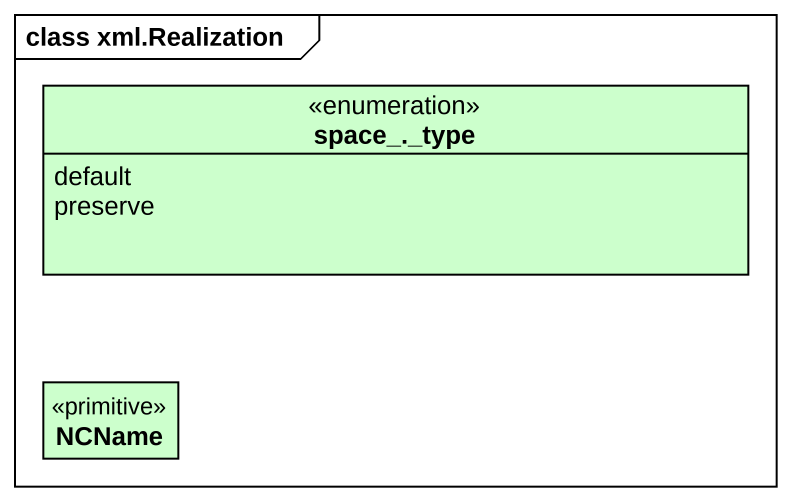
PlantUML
@startuml
mainframe class xml.Realization
hide circle
hide empty members
enum "space_._type" as space_type #CCFFCC {
  default
  preserve
}
class NCName <<primitive>> #CCFFCC
@enduml
